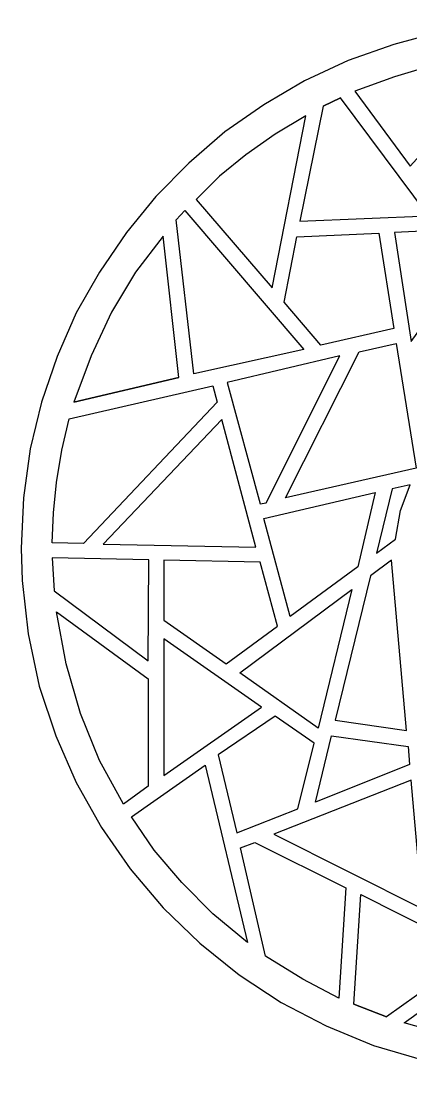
# Model space of a CAD drawing. Header units: centimetres. Extents: x 1.5 to 9.11, y -8.49 to -0.89.
# Drawn here: x 1.5 to 4.31, y -8.49 to -0.89 of the extents above; entities that cross this region are included whole.
import ezdxf

# ---------------------------------------------------------------- set-up
doc = ezdxf.new("R2010")
doc.units = ezdxf.units.CM
doc.header["$MEASUREMENT"] = 0
doc.layers.add('layer 1', color=7, linetype='Continuous')

msp = doc.modelspace()

# ---------------------------------------------------------------- linework, layer by layer
at = {"layer": 'layer 1', "color": 250}
for points, knots in [([(5.06954, -0.89523), (5.06954, -0.89523), (5.45845, -0.89094), (5.45845, -0.89094), (5.45845, -0.89094), (5.45845, -0.89094), (5.83874, -0.92546), (5.83874, -0.92546), (5.83874, -0.92546), (5.83874, -0.92546), (6.21028, -0.9946), (6.21028, -0.9946), (6.21028, -0.9946), (6.21028, -0.9946), (6.5646, -1.10271), (6.5646, -1.10271), (6.5646, -1.10271), (6.5646, -1.10271), (6.91031, -1.24091), (6.91031, -1.24091), (6.91031, -1.24091), (6.91031, -1.24091), (7.23436, -1.4138), (7.23436, -1.4138), (7.23436, -1.4138), (7.23436, -1.4138), (7.53683, -1.61691), (7.53683, -1.61691), (7.53683, -1.61691), (7.53683, -1.61691), (7.82193, -1.84585), (7.82193, -1.84585), (7.82193, -1.84585), (7.82193, -1.84585), (8.08555, -2.09649), (8.08555, -2.09649), (8.08555, -2.09649), (8.08555, -2.09649), (8.3189, -2.37304), (8.3189, -2.37304), (8.3189, -2.37304), (8.3189, -2.37304), (8.53062, -2.67975), (8.53062, -2.67975), (8.53062, -2.67975), (8.53062, -2.67975), (8.70782, -2.99956), (8.70782, -2.99956), (8.70782, -2.99956), (8.70782, -2.99956), (8.859, -3.34088), (8.859, -3.34088), (8.859, -3.34088), (8.859, -3.34088), (8.97568, -3.69519), (8.97568, -3.69519), (8.97568, -3.69519), (8.97568, -3.69519), (9.05347, -4.07116), (9.05347, -4.07116), (9.05347, -4.07116), (9.05347, -4.07116), (9.10098, -4.45569), (9.10098, -4.45569), (9.10098, -4.45569), (9.10098, -4.45569), (9.10528, -4.8446), (9.10528, -4.8446), (9.10528, -4.8446), (9.10528, -4.8446), (9.07075, -5.22917), (9.07075, -5.22917), (9.07075, -5.22917), (9.07075, -5.22917), (8.99731, -5.59643), (8.99731, -5.59643), (8.99731, -5.59643), (8.99731, -5.59643), (8.89361, -5.95503), (8.89361, -5.95503), (8.89361, -5.95503), (8.89361, -5.95503), (8.75101, -6.29634), (8.75101, -6.29634), (8.75101, -6.29634), (8.75101, -6.29634), (8.5824, -6.62041), (8.5824, -6.62041), (8.5824, -6.62041), (8.5824, -6.62041), (8.37943, -6.9229), (8.37943, -6.9229), (8.37943, -6.9229), (8.37943, -6.9229), (8.15034, -7.20806), (8.15034, -7.20806), (8.15034, -7.20806), (8.15034, -7.20806), (7.89543, -7.47163), (7.89543, -7.47163), (7.89543, -7.47163), (7.89543, -7.47163), (7.61891, -7.70933), (7.61891, -7.70933), (7.61891, -7.70933), (7.61891, -7.70933), (7.31643, -7.92105), (7.31643, -7.92105), (7.31643, -7.92105), (7.31643, -7.92105), (6.99669, -8.09825), (6.99669, -8.09825), (6.99669, -8.09825), (6.99669, -8.09825), (6.65539, -8.24943), (6.65539, -8.24943), (6.65539, -8.24943), (6.65539, -8.24943), (6.29673, -8.36181), (6.29673, -8.36181), (6.29673, -8.36181), (6.29673, -8.36181), (5.9251, -8.4439), (5.9251, -8.4439), (5.9251, -8.4439), (5.9251, -8.4439), (5.54052, -8.48711), (5.54052, -8.48711), (5.54052, -8.48711), (5.54052, -8.48711), (5.14732, -8.49141), (5.14732, -8.49141), (5.14732, -8.49141), (5.14732, -8.49141), (4.76711, -8.45688), (4.76711, -8.45688), (4.76711, -8.45688), (4.76711, -8.45688), (4.39548, -8.38335), (4.39548, -8.38335), (4.39548, -8.38335), (4.39548, -8.38335), (4.04116, -8.27964), (4.04116, -8.27964), (4.04116, -8.27964), (4.04116, -8.27964), (3.69984, -8.13714), (3.69984, -8.13714), (3.69984, -8.13714), (3.69984, -8.13714), (3.37579, -7.96855), (3.37579, -7.96855), (3.37579, -7.96855), (3.37579, -7.96855), (3.07336, -7.76986), (3.07336, -7.76986), (3.07336, -7.76986), (3.07336, -7.76986), (2.78811, -7.54077), (2.78811, -7.54077), (2.78811, -7.54077), (2.78811, -7.54077), (2.52455, -7.28586), (2.52455, -7.28586), (2.52455, -7.28586), (2.52455, -7.28586), (2.28687, -7.00505), (2.28687, -7.00505), (2.28687, -7.00505), (2.28687, -7.00505), (2.0795, -6.70686), (2.0795, -6.70686), (2.0795, -6.70686), (2.0795, -6.70686), (1.89807, -6.38278), (1.89807, -6.38278), (1.89807, -6.38278), (1.89807, -6.38278), (1.75115, -6.04579), (1.75115, -6.04579), (1.75115, -6.04579), (1.75115, -6.04579), (1.63011, -5.68714), (1.63011, -5.68714), (1.63011, -5.68714), (1.63011, -5.68714), (1.55234, -5.31118), (1.55234, -5.31118), (1.55234, -5.31118), (1.55234, -5.31118), (1.50911, -4.92666), (1.50911, -4.92666), (1.50911, -4.92666), (1.50911, -4.92666), (1.50051, -4.69327), (1.50051, -4.69327), (1.50051, -4.69327), (1.50051, -4.69327), (1.51778, -4.3304), (1.51778, -4.3304), (1.51778, -4.3304), (1.51778, -4.3304), (1.56531, -3.97607), (1.56531, -3.97607), (1.56531, -3.97607), (1.56531, -3.97607), (1.64746, -3.63899), (1.64746, -3.63899), (1.64746, -3.63899), (1.64746, -3.63899), (1.75975, -3.3106), (1.75975, -3.3106), (1.75975, -3.3106), (1.75975, -3.3106), (1.89807, -2.99523), (1.89807, -2.99523), (1.89807, -2.99523), (1.89807, -2.99523), (2.06654, -2.70141), (2.06654, -2.70141), (2.06654, -2.70141), (2.06654, -2.70141), (2.26097, -2.41617), (2.26097, -2.41617), (2.26097, -2.41617), (2.26097, -2.41617), (2.47269, -2.15702), (2.47269, -2.15702), (2.47269, -2.15702), (2.47269, -2.15702), (2.71034, -1.91498), (2.71034, -1.91498), (2.71034, -1.91498), (2.71034, -1.91498), (2.9696, -1.69027), (2.9696, -1.69027), (2.9696, -1.69027), (2.9696, -1.69027), (3.25045, -1.49584), (3.25045, -1.49584), (3.25045, -1.49584), (3.25045, -1.49584), (3.54433, -1.32301), (3.54433, -1.32301), (3.54433, -1.32301), (3.54433, -1.32301), (3.85979, -1.1761), (3.85979, -1.1761), (3.85979, -1.1761), (3.85979, -1.1761), (4.18813, -1.05942), (4.18813, -1.05942), (4.18813, -1.05942), (4.18813, -1.05942), (4.52514, -0.9687), (4.52514, -0.9687), (4.52514, -0.9687), (4.52514, -0.9687), (4.87945, -0.91248), (4.87945, -0.91248), (4.87945, -0.91248), (4.87945, -0.91248), (5.06954, -0.89523), (5.06954, -0.89523)], [0, 0, 0, 0, 0.0149254, 0.0149254, 0.0149254, 0.0149254, 0.0298507, 0.0298507, 0.0298507, 0.0298507, 0.0447761, 0.0447761, 0.0447761, 0.0447761, 0.0597015, 0.0597015, 0.0597015, 0.0597015, 0.0746269, 0.0746269, 0.0746269, 0.0746269, 0.0895522, 0.0895522, 0.0895522, 0.0895522, 0.1044776, 0.1044776, 0.1044776, 0.1044776, 0.119403, 0.119403, 0.119403, 0.119403, 0.1343284, 0.1343284, 0.1343284, 0.1343284, 0.1492537, 0.1492537, 0.1492537, 0.1492537, 0.1641791, 0.1641791, 0.1641791, 0.1641791, 0.1791045, 0.1791045, 0.1791045, 0.1791045, 0.1940299, 0.1940299, 0.1940299, 0.1940299, 0.2089552, 0.2089552, 0.2089552, 0.2089552, 0.2238806, 0.2238806, 0.2238806, 0.2238806, 0.238806, 0.238806, 0.238806, 0.238806, 0.2537313, 0.2537313, 0.2537313, 0.2537313, 0.2686567, 0.2686567, 0.2686567, 0.2686567, 0.2835821, 0.2835821, 0.2835821, 0.2835821, 0.2985075, 0.2985075, 0.2985075, 0.2985075, 0.3134328, 0.3134328, 0.3134328, 0.3134328, 0.3283582, 0.3283582, 0.3283582, 0.3283582, 0.3432836, 0.3432836, 0.3432836, 0.3432836, 0.358209, 0.358209, 0.358209, 0.358209, 0.3731343, 0.3731343, 0.3731343, 0.3731343, 0.3880597, 0.3880597, 0.3880597, 0.3880597, 0.4029851, 0.4029851, 0.4029851, 0.4029851, 0.4179104, 0.4179104, 0.4179104, 0.4179104, 0.4328358, 0.4328358, 0.4328358, 0.4328358, 0.4477612, 0.4477612, 0.4477612, 0.4477612, 0.4626866, 0.4626866, 0.4626866, 0.4626866, 0.4776119, 0.4776119, 0.4776119, 0.4776119, 0.4925373, 0.4925373, 0.4925373, 0.4925373, 0.5074627, 0.5074627, 0.5074627, 0.5074627, 0.5223881, 0.5223881, 0.5223881, 0.5223881, 0.5373134, 0.5373134, 0.5373134, 0.5373134, 0.5522388, 0.5522388, 0.5522388, 0.5522388, 0.5671642, 0.5671642, 0.5671642, 0.5671642, 0.5820896, 0.5820896, 0.5820896, 0.5820896, 0.5970149, 0.5970149, 0.5970149, 0.5970149, 0.6119403, 0.6119403, 0.6119403, 0.6119403, 0.6268657, 0.6268657, 0.6268657, 0.6268657, 0.641791, 0.641791, 0.641791, 0.641791, 0.6567164, 0.6567164, 0.6567164, 0.6567164, 0.6716418, 0.6716418, 0.6716418, 0.6716418, 0.6865672, 0.6865672, 0.6865672, 0.6865672, 0.7014925, 0.7014925, 0.7014925, 0.7014925, 0.7164179, 0.7164179, 0.7164179, 0.7164179, 0.7313433, 0.7313433, 0.7313433, 0.7313433, 0.7462687, 0.7462687, 0.7462687, 0.7462687, 0.761194, 0.761194, 0.761194, 0.761194, 0.7761194, 0.7761194, 0.7761194, 0.7761194, 0.7910448, 0.7910448, 0.7910448, 0.7910448, 0.8059701, 0.8059701, 0.8059701, 0.8059701, 0.8208955, 0.8208955, 0.8208955, 0.8208955, 0.8358209, 0.8358209, 0.8358209, 0.8358209, 0.8507463, 0.8507463, 0.8507463, 0.8507463, 0.8656716, 0.8656716, 0.8656716, 0.8656716, 0.880597, 0.880597, 0.880597, 0.880597, 0.8955224, 0.8955224, 0.8955224, 0.8955224, 0.9104478, 0.9104478, 0.9104478, 0.9104478, 0.9253731, 0.9253731, 0.9253731, 0.9253731, 0.9402985, 0.9402985, 0.9402985, 0.9402985, 0.9552239, 0.9552239, 0.9552239, 0.9552239, 0.9701493, 0.9701493, 0.9701493, 0.9701493, 1, 1, 1, 1]), ([(3.90723, -1.39652), (3.90723, -1.39652), (4.1925, -1.29281), (4.1925, -1.29281), (4.1925, -1.29281), (4.1925, -1.29281), (4.48197, -1.20633), (4.48197, -1.20633), (4.48197, -1.20633), (4.48197, -1.20633), (4.76711, -1.15014), (4.76711, -1.15014), (4.76711, -1.15014), (4.76711, -1.15014), (5.04363, -1.12423), (5.04363, -1.12423), (5.04363, -1.12423), (5.04363, -1.12423), (4.30476, -1.93664), (4.30476, -1.93664), (4.30476, -1.93664), (4.30476, -1.93664), (3.90723, -1.39652), (3.90723, -1.39652)], [0, 0, 0, 0, 0.1428571, 0.1428571, 0.1428571, 0.1428571, 0.2857143, 0.2857143, 0.2857143, 0.2857143, 0.4285714, 0.4285714, 0.4285714, 0.4285714, 0.5714286, 0.5714286, 0.5714286, 0.5714286, 0.7142857, 0.7142857, 0.7142857, 0.7142857, 1, 1, 1, 1]), ([(3.80355, -1.44398), (3.80355, -1.44398), (4.43877, -2.29523), (4.43877, -2.29523), (4.43877, -2.29523), (4.43877, -2.29523), (3.50972, -2.33411), (3.50972, -2.33411), (3.50972, -2.33411), (3.50972, -2.33411), (3.67821, -1.50446), (3.67821, -1.50446), (3.67821, -1.50446), (3.67821, -1.50446), (3.80355, -1.44398), (3.80355, -1.44398)], [0, 0, 0, 0, 0.2, 0.2, 0.2, 0.2, 0.4, 0.4, 0.4, 0.4, 0.6, 0.6, 0.6, 0.6, 1, 1, 1, 1]), ([(3.67821, -1.50446), (3.67821, -1.50446), (3.80355, -1.44398), (3.80355, -1.44398), (3.80355, -1.44398), (3.80355, -1.44398), (3.67821, -1.50446), (3.67821, -1.50446)], [0, 0, 0, 0, 0.3333333, 0.3333333, 0.3333333, 0.3333333, 1, 1, 1, 1]), ([(3.55291, -1.57363), (3.55291, -1.57363), (3.31098, -2.81367), (3.31098, -2.81367), (3.31098, -2.81367), (3.31098, -2.81367), (2.76218, -2.17851), (2.76218, -2.17851), (2.76218, -2.17851), (2.76218, -2.17851), (2.93071, -2.01002), (2.93071, -2.01002), (2.93071, -2.01002), (2.93071, -2.01002), (3.12085, -1.85451), (3.12085, -1.85451), (3.12085, -1.85451), (3.12085, -1.85451), (3.33262, -1.70754), (3.33262, -1.70754), (3.33262, -1.70754), (3.33262, -1.70754), (3.55291, -1.57363), (3.55291, -1.57363)], [0, 0, 0, 0, 0.1428571, 0.1428571, 0.1428571, 0.1428571, 0.2857143, 0.2857143, 0.2857143, 0.2857143, 0.4285714, 0.4285714, 0.4285714, 0.4285714, 0.5714286, 0.5714286, 0.5714286, 0.5714286, 0.7142857, 0.7142857, 0.7142857, 0.7142857, 1, 1, 1, 1]), ([(2.68009, -2.25632), (2.68009, -2.25632), (2.61962, -2.32542), (2.61962, -2.32542), (2.61962, -2.32542), (2.61962, -2.32542), (2.68009, -2.25632), (2.68009, -2.25632)], [0, 0, 0, 0, 0.3333333, 0.3333333, 0.3333333, 0.3333333, 1, 1, 1, 1]), ([(2.61962, -2.32542), (2.61962, -2.32542), (2.74493, -3.43597), (2.74493, -3.43597), (2.74493, -3.43597), (2.74493, -3.43597), (3.53994, -3.25875), (3.53994, -3.25875), (3.53994, -3.25875), (3.53994, -3.25875), (2.68009, -2.25632), (2.68009, -2.25632), (2.68009, -2.25632), (2.68009, -2.25632), (2.61962, -2.32542), (2.61962, -2.32542)], [0, 0, 0, 0, 0.2, 0.2, 0.2, 0.2, 0.4, 0.4, 0.4, 0.4, 0.6, 0.6, 0.6, 0.6, 1, 1, 1, 1]), ([(3.48808, -2.44647), (3.48808, -2.44647), (3.39739, -2.9174), (3.39739, -2.9174), (3.39739, -2.9174), (3.39739, -2.9174), (3.66097, -3.22856), (3.66097, -3.22856), (3.66097, -3.22856), (3.66097, -3.22856), (4.18813, -3.10756), (4.18813, -3.10756), (4.18813, -3.10756), (4.18813, -3.10756), (4.08007, -2.42054), (4.08007, -2.42054), (4.08007, -2.42054), (4.08007, -2.42054), (3.48808, -2.44647), (3.48808, -2.44647)], [0, 0, 0, 0, 0.1666667, 0.1666667, 0.1666667, 0.1666667, 0.3333333, 0.3333333, 0.3333333, 0.3333333, 0.5, 0.5, 0.5, 0.5, 0.6666667, 0.6666667, 0.6666667, 0.6666667, 1, 1, 1, 1]), ([(4.1925, -2.41617), (4.1925, -2.41617), (4.90537, -2.38168), (4.90537, -2.38168), (4.90537, -2.38168), (4.90537, -2.38168), (4.3134, -3.20263), (4.3134, -3.20263), (4.3134, -3.20263), (4.3134, -3.20263), (4.1925, -2.41617), (4.1925, -2.41617)], [0, 0, 0, 0, 0.25, 0.25, 0.25, 0.25, 0.5, 0.5, 0.5, 0.5, 1, 1, 1, 1]), ([(1.88071, -3.63899), (1.88071, -3.63899), (2.00609, -3.30636), (2.00609, -3.30636), (2.00609, -3.30636), (2.00609, -3.30636), (2.15296, -2.99092), (2.15296, -2.99092), (2.15296, -2.99092), (2.15296, -2.99092), (2.32579, -2.70141), (2.32579, -2.70141), (2.32579, -2.70141), (2.32579, -2.70141), (2.52455, -2.44214), (2.52455, -2.44214), (2.52455, -2.44214), (2.52455, -2.44214), (2.63693, -3.46191), (2.63693, -3.46191), (2.63693, -3.46191), (2.63693, -3.46191), (1.88071, -3.63899), (1.88071, -3.63899)], [0, 0, 0, 0, 0.1428571, 0.1428571, 0.1428571, 0.1428571, 0.2857143, 0.2857143, 0.2857143, 0.2857143, 0.4285714, 0.4285714, 0.4285714, 0.4285714, 0.5714286, 0.5714286, 0.5714286, 0.5714286, 0.7142857, 0.7142857, 0.7142857, 0.7142857, 1, 1, 1, 1]), ([(4.20545, -3.21558), (4.20545, -3.21558), (3.93752, -3.27609), (3.93752, -3.27609), (3.93752, -3.27609), (3.93752, -3.27609), (3.40602, -4.3304), (3.40602, -4.3304), (3.40602, -4.3304), (3.40602, -4.3304), (4.34799, -4.11436), (4.34799, -4.11436), (4.34799, -4.11436), (4.34799, -4.11436), (4.20545, -3.21558), (4.20545, -3.21558)], [0, 0, 0, 0, 0.2, 0.2, 0.2, 0.2, 0.4, 0.4, 0.4, 0.4, 0.6, 0.6, 0.6, 0.6, 1, 1, 1, 1]), ([(3.2678, -4.36491), (3.2678, -4.36491), (3.22453, -4.37359), (3.22453, -4.37359), (3.22453, -4.37359), (3.22453, -4.37359), (2.98687, -3.49643), (2.98687, -3.49643), (2.98687, -3.49643), (2.98687, -3.49643), (3.79924, -3.30636), (3.79924, -3.30636), (3.79924, -3.30636), (3.79924, -3.30636), (3.2678, -4.36491), (3.2678, -4.36491)], [0, 0, 0, 0, 0.2, 0.2, 0.2, 0.2, 0.4, 0.4, 0.4, 0.4, 0.6, 0.6, 0.6, 0.6, 1, 1, 1, 1]), ([(2.63693, -3.46191), (2.63693, -3.46191), (1.88071, -3.63899), (1.88071, -3.63899), (1.88071, -3.63899), (1.88071, -3.63899), (2.63693, -3.46191), (2.63693, -3.46191)], [0, 0, 0, 0, 0.3333333, 0.3333333, 0.3333333, 0.3333333, 1, 1, 1, 1]), ([(1.72525, -4.65445), (1.72525, -4.65445), (1.94991, -4.65875), (1.94991, -4.65875), (1.94991, -4.65875), (1.94991, -4.65875), (2.91344, -3.63899), (2.91344, -3.63899), (2.91344, -3.63899), (2.91344, -3.63899), (2.88316, -3.52235), (2.88316, -3.52235), (2.88316, -3.52235), (2.88316, -3.52235), (1.84621, -3.76001), (1.84621, -3.76001), (1.84621, -3.76001), (1.84621, -3.76001), (1.79436, -3.98468), (1.79436, -3.98468), (1.79436, -3.98468), (1.79436, -3.98468), (1.75548, -4.21803), (1.75548, -4.21803), (1.75548, -4.21803), (1.75548, -4.21803), (1.7338, -4.43843), (1.7338, -4.43843), (1.7338, -4.43843), (1.7338, -4.43843), (1.72525, -4.65445), (1.72525, -4.65445)], [0, 0, 0, 0, 0.1111111, 0.1111111, 0.1111111, 0.1111111, 0.2222222, 0.2222222, 0.2222222, 0.2222222, 0.3333333, 0.3333333, 0.3333333, 0.3333333, 0.4444444, 0.4444444, 0.4444444, 0.4444444, 0.5555556, 0.5555556, 0.5555556, 0.5555556, 0.6666667, 0.6666667, 0.6666667, 0.6666667, 0.7777778, 0.7777778, 0.7777778, 0.7777778, 1, 1, 1, 1]), ([(3.19427, -4.68468), (3.19427, -4.68468), (2.09247, -4.66312), (2.09247, -4.66312), (2.09247, -4.66312), (2.09247, -4.66312), (2.94798, -3.76438), (2.94798, -3.76438), (2.94798, -3.76438), (2.94798, -3.76438), (3.19427, -4.68468), (3.19427, -4.68468)], [0, 0, 0, 0, 0.25, 0.25, 0.25, 0.25, 0.5, 0.5, 0.5, 0.5, 1, 1, 1, 1]), ([(4.20108, -4.62853), (4.20108, -4.62853), (4.0628, -4.7279), (4.0628, -4.7279), (4.0628, -4.7279), (4.0628, -4.7279), (4.17516, -4.2656), (4.17516, -4.2656), (4.17516, -4.2656), (4.17516, -4.2656), (4.30476, -4.23529), (4.30476, -4.23529), (4.30476, -4.23529), (4.30476, -4.23529), (4.2356, -4.42111), (4.2356, -4.42111), (4.2356, -4.42111), (4.2356, -4.42111), (4.20108, -4.62853), (4.20108, -4.62853)], [0, 0, 0, 0, 0.1666667, 0.1666667, 0.1666667, 0.1666667, 0.3333333, 0.3333333, 0.3333333, 0.3333333, 0.5, 0.5, 0.5, 0.5, 0.6666667, 0.6666667, 0.6666667, 0.6666667, 1, 1, 1, 1]), ([(3.92889, -4.82724), (3.92889, -4.82724), (4.05414, -4.29153), (4.05414, -4.29153), (4.05414, -4.29153), (4.05414, -4.29153), (3.25045, -4.47731), (3.25045, -4.47731), (3.25045, -4.47731), (3.25045, -4.47731), (3.44061, -5.18593), (3.44061, -5.18593), (3.44061, -5.18593), (3.44061, -5.18593), (3.92889, -4.82724), (3.92889, -4.82724)], [0, 0, 0, 0, 0.2, 0.2, 0.2, 0.2, 0.4, 0.4, 0.4, 0.4, 0.6, 0.6, 0.6, 0.6, 1, 1, 1, 1]), ([(1.73819, -5.00006), (1.73819, -5.00006), (1.72525, -4.76245), (1.72525, -4.76245), (1.72525, -4.76245), (1.72525, -4.76245), (2.42083, -4.77541), (2.42083, -4.77541), (2.42083, -4.77541), (2.42083, -4.77541), (2.41655, -5.50567), (2.41655, -5.50567), (2.41655, -5.50567), (2.41655, -5.50567), (1.73819, -5.00006), (1.73819, -5.00006)], [0, 0, 0, 0, 0.2, 0.2, 0.2, 0.2, 0.4, 0.4, 0.4, 0.4, 0.6, 0.6, 0.6, 0.6, 1, 1, 1, 1]), ([(2.52891, -4.77976), (2.52891, -4.77976), (3.22453, -4.7927), (3.22453, -4.7927), (3.22453, -4.7927), (3.22453, -4.7927), (3.34986, -5.25501), (3.34986, -5.25501), (3.34986, -5.25501), (3.34986, -5.25501), (2.9783, -5.52723), (2.9783, -5.52723), (2.9783, -5.52723), (2.9783, -5.52723), (2.52891, -5.21185), (2.52891, -5.21185), (2.52891, -5.21185), (2.52891, -5.21185), (2.52891, -4.77976), (2.52891, -4.77976)], [0, 0, 0, 0, 0.1666667, 0.1666667, 0.1666667, 0.1666667, 0.3333333, 0.3333333, 0.3333333, 0.3333333, 0.5, 0.5, 0.5, 0.5, 0.6666667, 0.6666667, 0.6666667, 0.6666667, 1, 1, 1, 1]), ([(4.27883, -6.0069), (4.27883, -6.0069), (3.76463, -5.93342), (3.76463, -5.93342), (3.76463, -5.93342), (3.76463, -5.93342), (4.0196, -4.89204), (4.0196, -4.89204), (4.0196, -4.89204), (4.0196, -4.89204), (4.17084, -4.77976), (4.17084, -4.77976), (4.17084, -4.77976), (4.17084, -4.77976), (4.27883, -6.0069), (4.27883, -6.0069)], [0, 0, 0, 0, 0.2, 0.2, 0.2, 0.2, 0.4, 0.4, 0.4, 0.4, 0.6, 0.6, 0.6, 0.6, 1, 1, 1, 1]), ([(3.88569, -4.99148), (3.88569, -4.99148), (3.07764, -5.59202), (3.07764, -5.59202), (3.07764, -5.59202), (3.07764, -5.59202), (3.6437, -5.98965), (3.6437, -5.98965), (3.6437, -5.98965), (3.6437, -5.98965), (3.88569, -4.99148), (3.88569, -4.99148)], [0, 0, 0, 0, 0.25, 0.25, 0.25, 0.25, 0.5, 0.5, 0.5, 0.5, 1, 1, 1, 1]), ([(2.23944, -6.53834), (2.23944, -6.53834), (2.41655, -6.4087), (2.41655, -6.4087), (2.41655, -6.4087), (2.41655, -6.4087), (2.41655, -5.6353), (2.41655, -5.6353), (2.41655, -5.6353), (2.41655, -5.6353), (1.75548, -5.15138), (1.75548, -5.15138), (1.75548, -5.15138), (1.75548, -5.15138), (1.82456, -5.52723), (1.82456, -5.52723), (1.82456, -5.52723), (1.82456, -5.52723), (1.92829, -5.88592), (1.92829, -5.88592), (1.92829, -5.88592), (1.92829, -5.88592), (2.06654, -6.22291), (2.06654, -6.22291), (2.06654, -6.22291), (2.06654, -6.22291), (2.23944, -6.53834), (2.23944, -6.53834)], [0, 0, 0, 0, 0.125, 0.125, 0.125, 0.125, 0.25, 0.25, 0.25, 0.25, 0.375, 0.375, 0.375, 0.375, 0.5, 0.5, 0.5, 0.5, 0.625, 0.625, 0.625, 0.625, 0.75, 0.75, 0.75, 0.75, 1, 1, 1, 1]), ([(2.52891, -6.33092), (2.52891, -6.33092), (2.52891, -5.34581), (2.52891, -5.34581), (2.52891, -5.34581), (2.52891, -5.34581), (3.23318, -5.83832), (3.23318, -5.83832), (3.23318, -5.83832), (3.23318, -5.83832), (2.52891, -6.33092), (2.52891, -6.33092)], [0, 0, 0, 0, 0.25, 0.25, 0.25, 0.25, 0.5, 0.5, 0.5, 0.5, 1, 1, 1, 1]), ([(3.61349, -6.09765), (3.61349, -6.09765), (3.49675, -6.57295), (3.49675, -6.57295), (3.49675, -6.57295), (3.49675, -6.57295), (3.05606, -6.74575), (3.05606, -6.74575), (3.05606, -6.74575), (3.05606, -6.74575), (2.92203, -6.18402), (2.92203, -6.18402), (2.92203, -6.18402), (2.92203, -6.18402), (3.33262, -5.90318), (3.33262, -5.90318), (3.33262, -5.90318), (3.33262, -5.90318), (3.61349, -6.09765), (3.61349, -6.09765)], [0, 0, 0, 0, 0.1666667, 0.1666667, 0.1666667, 0.1666667, 0.3333333, 0.3333333, 0.3333333, 0.3333333, 0.5, 0.5, 0.5, 0.5, 0.6666667, 0.6666667, 0.6666667, 0.6666667, 1, 1, 1, 1]), ([(4.29179, -6.12357), (4.29179, -6.12357), (3.73873, -6.04579), (3.73873, -6.04579), (3.73873, -6.04579), (3.73873, -6.04579), (3.62209, -6.52538), (3.62209, -6.52538), (3.62209, -6.52538), (3.62209, -6.52538), (4.30043, -6.25317), (4.30043, -6.25317), (4.30043, -6.25317), (4.30043, -6.25317), (4.29179, -6.12357), (4.29179, -6.12357)], [0, 0, 0, 0, 0.2, 0.2, 0.2, 0.2, 0.4, 0.4, 0.4, 0.4, 0.6, 0.6, 0.6, 0.6, 1, 1, 1, 1]), ([(3.13382, -7.53649), (3.13382, -7.53649), (2.827, -6.25754), (2.827, -6.25754), (2.827, -6.25754), (2.827, -6.25754), (2.29558, -6.62908), (2.29558, -6.62908), (2.29558, -6.62908), (2.29558, -6.62908), (2.45975, -6.87104), (2.45975, -6.87104), (2.45975, -6.87104), (2.45975, -6.87104), (2.65849, -7.10437), (2.65849, -7.10437), (2.65849, -7.10437), (2.65849, -7.10437), (2.88316, -7.32907), (2.88316, -7.32907), (2.88316, -7.32907), (2.88316, -7.32907), (3.13382, -7.53649), (3.13382, -7.53649)], [0, 0, 0, 0, 0.1428571, 0.1428571, 0.1428571, 0.1428571, 0.2857143, 0.2857143, 0.2857143, 0.2857143, 0.4285714, 0.4285714, 0.4285714, 0.4285714, 0.5714286, 0.5714286, 0.5714286, 0.5714286, 0.7142857, 0.7142857, 0.7142857, 0.7142857, 1, 1, 1, 1]), ([(3.32394, -6.75443), (3.32394, -6.75443), (4.3134, -6.36546), (4.3134, -6.36546), (4.3134, -6.36546), (4.3134, -6.36546), (4.39548, -7.29455), (4.39548, -7.29455), (4.39548, -7.29455), (4.39548, -7.29455), (3.32394, -6.75443), (3.32394, -6.75443)], [0, 0, 0, 0, 0.25, 0.25, 0.25, 0.25, 0.5, 0.5, 0.5, 0.5, 1, 1, 1, 1]), ([(3.79057, -7.93833), (3.79057, -7.93833), (3.84245, -7.14327), (3.84245, -7.14327), (3.84245, -7.14327), (3.84245, -7.14327), (3.18565, -6.8149), (3.18565, -6.8149), (3.18565, -6.8149), (3.18565, -6.8149), (3.08197, -6.85372), (3.08197, -6.85372), (3.08197, -6.85372), (3.08197, -6.85372), (3.26341, -7.63592), (3.26341, -7.63592), (3.26341, -7.63592), (3.26341, -7.63592), (3.53136, -7.80006), (3.53136, -7.80006), (3.53136, -7.80006), (3.53136, -7.80006), (3.79057, -7.93833), (3.79057, -7.93833)], [0, 0, 0, 0, 0.1428571, 0.1428571, 0.1428571, 0.1428571, 0.2857143, 0.2857143, 0.2857143, 0.2857143, 0.4285714, 0.4285714, 0.4285714, 0.4285714, 0.5714286, 0.5714286, 0.5714286, 0.5714286, 0.7142857, 0.7142857, 0.7142857, 0.7142857, 1, 1, 1, 1]), ([(4.13628, -8.0723), (4.13628, -8.0723), (4.78439, -7.60999), (4.78439, -7.60999), (4.78439, -7.60999), (4.78439, -7.60999), (3.95045, -7.19084), (3.95045, -7.19084), (3.95045, -7.19084), (3.95045, -7.19084), (3.89865, -7.98152), (3.89865, -7.98152), (3.89865, -7.98152), (3.89865, -7.98152), (4.13628, -8.0723), (4.13628, -8.0723)], [0, 0, 0, 0, 0.2, 0.2, 0.2, 0.2, 0.4, 0.4, 0.4, 0.4, 0.6, 0.6, 0.6, 0.6, 1, 1, 1, 1]), ([(5.19489, -8.27105), (5.19489, -8.27105), (5.29862, -7.37227), (5.29862, -7.37227), (5.29862, -7.37227), (5.29862, -7.37227), (4.26155, -8.1155), (4.26155, -8.1155), (4.26155, -8.1155), (4.26155, -8.1155), (4.47762, -8.17602), (4.47762, -8.17602), (4.47762, -8.17602), (4.47762, -8.17602), (4.71094, -8.22351), (4.71094, -8.22351), (4.71094, -8.22351), (4.71094, -8.22351), (4.94428, -8.25372), (4.94428, -8.25372), (4.94428, -8.25372), (4.94428, -8.25372), (5.19489, -8.27105), (5.19489, -8.27105)], [0, 0, 0, 0, 0.1428571, 0.1428571, 0.1428571, 0.1428571, 0.2857143, 0.2857143, 0.2857143, 0.2857143, 0.4285714, 0.4285714, 0.4285714, 0.4285714, 0.5714286, 0.5714286, 0.5714286, 0.5714286, 0.7142857, 0.7142857, 0.7142857, 0.7142857, 1, 1, 1, 1]), ([(3.89865, -7.98152), (3.89865, -7.98152), (4.13628, -8.0723), (4.13628, -8.0723), (4.13628, -8.0723), (4.13628, -8.0723), (3.89865, -7.98152), (3.89865, -7.98152)], [0, 0, 0, 0, 0.3333333, 0.3333333, 0.3333333, 0.3333333, 1, 1, 1, 1])]:
    msp.add_open_spline(points, degree=3, knots=knots, dxfattribs=at)

doc.saveas('drawing.dxf')
